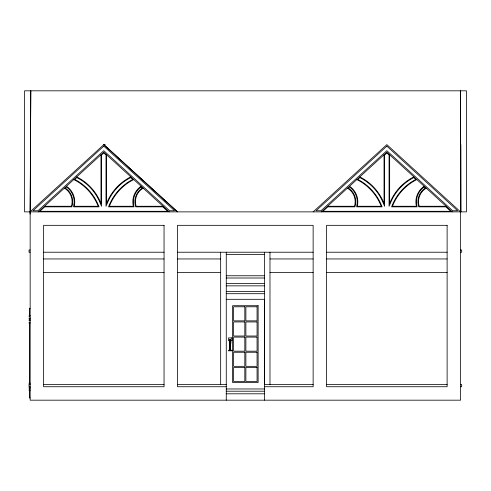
<?xml version="1.0" encoding="UTF-8"?>
<svg xmlns="http://www.w3.org/2000/svg" width="491" height="491" viewBox="0 0 491 491"><rect width="100%" height="100%" fill="white"/><g stroke="black" fill="none" stroke-linecap="round" stroke-linejoin="round"><path stroke-width="0.74" d="M230.156 350.243L230.156 348.849M30.154 211.873L30.786 90.823L30.154 211.873L30.154 400.177L460.564 400.177L460.564 90.823M229.598 342.209L229.88 350.243L229.598 340.711L229.598 344.001L230.721 344.001L230.721 340.711L230.721 342.503L229.598 342.503L229.61 341.239M230.715 342.209L230.439 350.243L230.702 341.239M229.77 348.156L230.567 348.377L230.666 345.29L229.653 345.29L229.77 348.156L230.162 348.156M38.384 211.873L103.773 152.21L169.186 211.873M313.135 211.873L386.84 144.624L460.564 211.873L466.45 211.873L466.45 90.823L24.55 90.823L24.55 211.873L460.564 211.873L460.497 90.823L460.846 211.873L460.846 144.624M321.445 211.873L386.84 152.21L452.248 211.873M103.583 144.624L105.209 144.624M44.528 206.269L71.428 206.269A15.737 15.737 0 0 0 64.395 188.139M163.043 206.269L136.142 206.269A15.737 15.737 0 0 1 143.169 188.139M327.589 206.269L354.49 206.269A15.737 15.737 0 0 0 347.462 188.139M446.104 206.269L419.204 206.269A15.737 15.737 0 0 1 426.231 188.139M30.154 250.011L29.037 250.011L29.037 252.251L30.154 252.251M460.564 250.011L461.687 250.011L461.687 252.251L460.564 252.251M43.607 252.227L164.049 252.227M177.503 252.227L313.135 252.227M326.583 252.227L447.117 252.227M226.265 254.467L264.373 254.467M43.607 258.953L164.049 258.953M177.503 258.953L220.662 258.953M269.982 258.953L313.135 258.953M326.583 258.953L447.117 258.953M43.607 272.401L164.049 272.401M177.503 272.401L220.662 272.401M269.982 272.401L313.135 272.401M326.583 272.401L447.117 272.401M226.265 275.764L264.373 275.764M226.265 278.004L264.373 278.004M226.265 283.608L264.373 283.608M226.265 285.854L264.373 285.854M226.265 291.458L264.373 291.458M226.265 293.698L264.373 293.698M226.265 299.301L264.44 299.307L264.44 384.373M30.154 308.274L29.503 308.274L29.503 316.707M29.037 315.609L30.154 315.609M29.037 316.407L29.92 316.407M29.037 318.008L30.154 318.008M29.037 318.806L30.154 318.806M29.037 319.874L30.154 319.874M29.037 320.678L30.154 320.678M29.037 322.28L29.92 322.28M29.037 323.078L30.154 323.078M229.598 341.306L230.721 341.306M229.671 346.259L230.641 346.259M29.037 383.133L30.154 383.133M29.037 383.937L29.92 383.937M30.154 384.49L29.037 384.49L29.037 386.73L30.154 386.73M43.607 384.49L164.049 384.49M177.503 384.49L226.265 384.49M264.373 384.49L313.135 384.49M326.583 384.49L447.117 384.49M460.564 384.49L461.687 384.49L461.687 386.73L460.564 386.73M226.265 386.73L177.503 386.73L177.503 225.326L313.135 225.326L313.135 386.73L264.373 386.73M29.037 387.405L30.154 387.405M29.037 388.203L30.154 388.203M226.265 388.97L264.44 388.97M29.037 389.805L29.92 389.805M29.037 390.609L30.154 390.609M226.265 391.21L264.373 391.21M226.265 393.807L264.373 393.807M30.154 397.937L29.503 397.937L29.503 387.209M103.773 144.624L177.503 211.873L103.853 144.624L30.068 211.873L30.068 214.119M389.645 154.763L389.645 203.47A49.812 49.812 0 0 1 413.895 176.883M384.036 154.763L384.036 203.47A49.8 49.8 0 0 0 359.786 176.889M269.982 252.227L269.982 384.49M264.373 252.227L264.373 400.177M226.265 252.227L226.265 400.177M220.662 252.227L220.662 384.49M106.578 154.763L106.578 203.47A49.812 49.812 0 0 1 130.827 176.883M100.974 154.763L100.974 203.47A49.8 49.8 0 0 0 76.725 176.889M29.503 318.236L29.503 320.537M29.503 322.071L29.503 384.146M356.865 179.559A50.285 50.285 0 0 1 381.237 206.269L357.295 206.269A18.818 18.818 0 0 0 349.531 186.249M424.163 186.255A18.811 18.811 0 0 0 416.405 206.269L392.444 206.269A50.297 50.297 0 0 1 416.816 179.553M73.797 179.559A50.285 50.285 0 0 1 98.169 206.269L74.227 206.269A18.818 18.818 0 0 0 66.469 186.249M141.095 186.255A18.811 18.811 0 0 0 133.337 206.269L109.383 206.269A50.297 50.297 0 0 1 133.748 179.553M74.012 204.324L73.533 206.846L99.041 206.846L97.482 203.194A50.855 50.855 0 0 0 76.799 180.522L74.785 179.436L76.811 177.589L79.143 178.841A49.223 49.223 0 0 1 99.256 200.887L101.545 206.288L101.545 155.021L103.773 152.983L106.007 155.021L106.007 206.288L108.296 200.887A49.235 49.235 0 0 1 128.409 178.834L130.741 177.582L132.766 179.43L130.753 180.516A50.868 50.868 0 0 0 110.064 203.194L108.511 206.846L134.031 206.846L133.552 204.324A18.241 18.241 0 0 1 139.941 187.838L141.058 186.997L142.243 188.071L141.371 188.654A16.307 16.307 0 0 0 135.16 204.679L135.688 206.846L162.816 206.846L167.707 211.302L39.863 211.302L44.749 206.846L71.876 206.846L72.404 204.679A16.313 16.313 0 0 0 66.193 188.654L65.321 188.071L66.5 186.991L67.623 187.832A18.247 18.247 0 0 1 74.012 204.324M357.08 204.324L356.601 206.846L382.102 206.846L380.55 203.194A50.855 50.855 0 0 0 359.866 180.522L357.847 179.436L359.878 177.589L362.205 178.841A49.223 49.223 0 0 1 382.323 200.887L384.613 206.288L384.613 155.021L386.84 152.983L389.068 155.021L389.068 206.288L391.358 200.887A49.235 49.235 0 0 1 411.476 178.834L413.803 177.582L415.834 179.43L413.815 180.516A50.868 50.868 0 0 0 393.131 203.194L391.579 206.846L417.092 206.846L416.62 204.324A18.241 18.241 0 0 1 423.009 187.838L424.126 186.997L425.304 188.071L424.439 188.654A16.307 16.307 0 0 0 418.222 204.679L418.755 206.846L445.883 206.846L450.769 211.302L322.925 211.302L327.81 206.846L354.938 206.846L355.472 204.679A16.313 16.313 0 0 0 349.261 188.654L348.389 188.071L349.567 186.991L350.684 187.832A18.247 18.247 0 0 1 357.08 204.324M103.773 146.14L32.958 210.756L37.948 210.756L103.773 150.694L169.616 210.756L174.606 210.756L103.773 146.14M386.84 146.14L316.026 210.756L321.016 210.756L386.84 150.694L452.684 210.756L457.673 210.756L386.84 146.14M164.049 225.326L43.607 225.326L43.607 386.73L164.049 386.73L164.049 225.326M447.117 225.326L326.583 225.326L326.583 386.73L447.117 386.73L447.117 225.326M258.125 305.715L232.587 305.715L232.587 382.569L258.125 382.569L258.125 305.715M244.825 306.783L233.636 306.783L233.636 320.868L244.825 320.868L244.825 306.783M257.069 306.783L245.881 306.783L245.881 320.868L257.069 320.868L257.069 306.783M244.825 321.936L233.636 321.936L233.636 336.028L244.825 336.028L244.825 321.936M257.069 321.936L245.881 321.936L245.881 336.028L257.069 336.028L257.069 321.936M244.825 337.096L233.636 337.096L233.636 351.188L244.825 351.188L244.825 337.096M257.069 337.096L245.881 337.096L245.881 351.188L257.069 351.188L257.069 337.096M231.838 337.912L228.475 337.912L228.475 340.711L231.838 340.711L231.838 337.912M230.721 339.385L229.598 339.668L230.721 339.385M231.838 350.243L228.475 350.243L228.475 350.801L231.838 350.801L231.838 350.243M244.825 352.25L233.636 352.25L233.636 366.341L244.825 366.341L244.825 352.25M257.069 352.25L245.881 352.25L245.881 366.341L257.069 366.341L257.069 352.25M244.825 367.409L233.636 367.409L233.636 381.501L244.825 381.501L244.825 367.409M257.069 367.409L245.881 367.409L245.881 381.501L257.069 381.501L257.069 367.409"/></g></svg>
